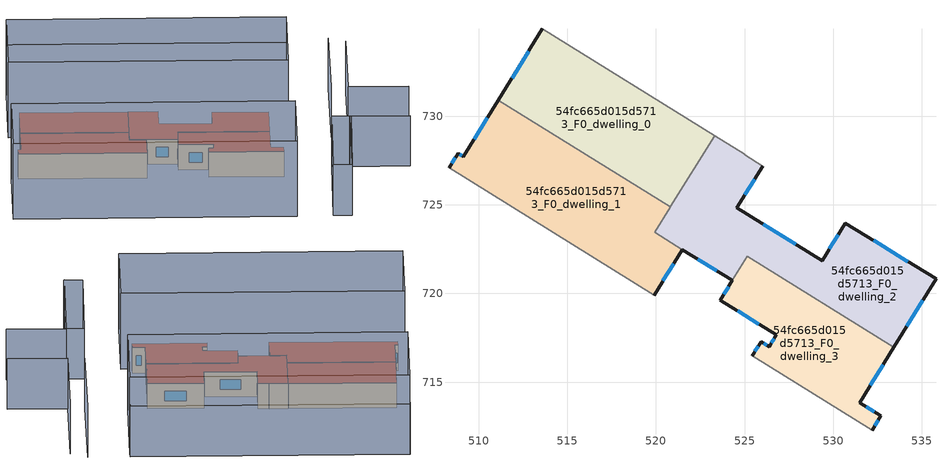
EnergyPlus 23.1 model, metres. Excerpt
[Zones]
54fc665d015d5713_F0_dwelling_0
 floor ground (EU_floor_Construction): 523.31,728.91 520.81,724.88 511.1,730.9 513.59,734.93 z0
 wall outside (EU_wall_Construction): 513.59,734.93 511.1,730.9 z0:3
 wall adiabatic (EU_wall_Construction): 523.31,728.91 513.59,734.93 z0:3
 wall to 54fc665d015d5713_F0_dwelling_1 (EU_wall_Construction): 511.1,730.9 520.81,724.88 z0:3
 wall to 54fc665d015d5713_F0_dwelling_2 (EU_wall_Construction): 520.81,724.88 523.31,728.91 z0:3
 window (EU_Window_Construction): 512.81,733.67 511.88,732.16 z0.93:2.07
 roof outside (EU_roof_Construction): 520.81,724.88 523.31,728.91 513.59,734.93 511.1,730.9 z3
54fc665d015d5713_F0_dwelling_1
 floor ground (EU_floor_Construction): 520.81,724.88 519.92,723.44 521.49,722.48 519.9,719.91 508.32,727.08 508.83,727.91 509.14,727.72 511.1,730.9 z0
 wall outside (EU_wall_Construction): 511.1,730.9 509.14,727.72 508.83,727.91 508.32,727.08 / 519.9,719.91 521.49,722.48 z0:3
 wall adiabatic (EU_wall_Construction): 508.32,727.08 519.9,719.91 z0:3
 wall to 54fc665d015d5713_F0_dwelling_2 (EU_wall_Construction): 521.49,722.48 519.92,723.44 / 519.93,723.45 520.82,724.88 z0:3
 window (EU_Window_Construction): 508.67,727.65 508.48,727.34 / 509.04,727.78 508.93,727.85 / 510.49,729.91 509.75,728.71 / 520.39,720.71 520.99,721.68 z0.93:2.07
 roof outside (EU_roof_Construction): 519.9,719.91 521.49,722.48 519.92,723.44 520.81,724.88 511.1,730.9 509.14,727.72 508.83,727.91 508.32,727.08 z3
54fc665d015d5713_F0_dwelling_2
 floor ground (EU_floor_Construction): 530.69,723.97 535.8,720.82 533.42,716.96 525.14,722.09 524.31,720.74 519.92,723.44 523.31,728.91 525.01,727.85 525,727.83 526.02,727.19 524.56,724.83 529.38,721.86 z0
 wall outside (EU_wall_Construction): 533.42,716.96 535.8,720.82 530.69,723.97 529.38,721.86 524.56,724.83 526.02,727.19 / 521.49,722.47 524.31,720.74 z0:3
 wall adiabatic (EU_wall_Construction): 526.02,727.19 525,727.83 525.01,727.85 523.31,728.91 z0:3
 wall to 54fc665d015d5713_F0_dwelling_3 (EU_wall_Construction): 525.15,722.09 533.42,716.96 / 524.31,720.74 525.14,722.09 z0:3
 window (EU_Window_Construction): 525.02,725.57 525.57,726.46 / 527.88,722.79 526.07,723.91 / 530.28,723.31 529.79,722.52 / 534.21,721.8 532.28,722.99 / 534.16,718.16 535.06,719.62 / 522.37,721.93 523.43,721.28 z0.93:2.07
 roof outside (EU_roof_Construction): 533.42,716.96 535.8,720.82 530.69,723.97 529.38,721.86 524.56,724.83 526.02,727.19 525,727.83 525.01,727.85 523.31,728.91 519.93,723.45 524.31,720.74 525.14,722.09 z3
54fc665d015d5713_F0_dwelling_3
 floor ground (EU_floor_Construction): 533.42,716.96 531.5,713.85 532.69,713.11 532.19,712.29 525.43,716.48 525.93,717.29 526.38,717 526.79,717.67 523.62,719.62 525.15,722.09 z0
 wall outside (EU_wall_Construction): 532.19,712.29 532.69,713.11 531.5,713.85 533.42,716.96 / 524.31,720.74 523.62,719.62 526.79,717.67 526.38,717 525.93,717.29 525.43,716.48 z0:3
 wall adiabatic (EU_wall_Construction): 525.43,716.48 532.19,712.29 z0:3
 window (EU_Window_Construction): 526.24,717.09 526.07,717.2 / 526.66,717.46 526.51,717.21 / 524.61,719.01 525.8,718.28 / 532.09,714.82 532.82,715.99 / 532.32,713.34 531.87,713.62 / 532.35,712.55 532.54,712.85 / 525.77,717.03 525.59,716.73 / 524.09,720.39 523.83,719.97 z0.93:2.07
 roof outside (EU_roof_Construction): 532.69,713.11 531.5,713.85 533.42,716.96 525.15,722.09 523.62,719.62 526.79,717.67 526.38,717 525.93,717.29 525.43,716.48 532.19,712.29 z3
shading: 533.38,701.04 539.23,710.48 / 539.23,710.48 544.65,707.12 / 541.29,717.14 547.04,726.65 / 548.19,712.83 542.75,716.2 / 542.75,716.2 548.19,724.96 / 531.74,702.14 537.64,711.48 / 537.64,711.48 539.37,710.39 / 539.37,710.39 533.47,701.04 / 533.47,701.04 531.74,702.14 / 542.82,728.29 517.72,743.85 / 517.72,743.85 518.17,744.57 / 518.17,744.57 543.26,729.01 / 543.26,729.01 542.82,728.29 z0:6; 507.74,727.44 533.2,711.66 / 533.2,711.66 528.42,703.95 / 528.42,703.95 502.95,719.73 / 502.95,719.73 507.74,727.44 / 537.69,720 512.58,735.56 / 512.58,735.56 517.72,743.85 / 517.72,743.85 542.82,728.29 / 542.82,728.29 537.69,720 z0:9
[Building]
EU S2 Campaign: North Axis=0; Terrain=City; Solar Distribution=FullExterior
[Site:Location]
Montreal-Trudeau.Intl.AP: Latitude=45.4667; Longitude=-73.75; Time Zone=-5; Elevation=36
[SizingPeriod:WeatherFileDays]
AnnualSizingPeriod: Begin Month=1; Begin Day of Month=1; End Month=12; End Day of Month=31; Day of Week for Start Day=Monday; Use Weather File Daylight Saving Period=No; Use Weather File Rain and Snow Indicators=No
[MATERIAL]
EU_InternalMass_Material: Roughness=MediumRough; Thickness=0.1; Conductivity=1; Density=1800; Specific Heat=900; Thermal Absorptance=0.9; Solar Absorptance=0.7; Visible Absorptance=0.7
[MATERIAL:NOMASS] Roughness=MediumRough; Thermal Absorptance=0.9; Solar Absorptance=0.7; Visible Absorptance=0.7
Name | Thermal Resistance
EU_wall_NoMass; EU_floor_NoMass | 1.36485
EU_roof_NoMass | 2.55992
[WINDOWMATERIAL:SIMPLEGLAZINGSYSTEM]
EU_Window_SimpleGlazing: UFactor=3.92339; Solar Heat Gain Coefficient=0.8; Visible Transmittance=0.8
[CONSTRUCTION]
EU_wall_Construction: EU_wall_NoMass
EU_roof_Construction: EU_roof_NoMass
EU_floor_Construction: EU_floor_NoMass
EU_Window_Construction: EU_Window_SimpleGlazing
EU_InternalMass_Construction: EU_InternalMass_Material
[ZONE] Type=1; Multiplier=1; Ceiling Height=autocalculate; Floor Area=autocalculate; Part of Total Floor Area=Yes
Name | Volume
54fc665d015d5713_F0_dwelling_0 | 162.474
54fc665d015d5713_F0_dwelling_1 | 179.142
54fc665d015d5713_F0_dwelling_2 | 187.109
54fc665d015d5713_F0_dwelling_3 | 121.174
[INTERNALMASS] Construction=EU_InternalMass_Construction
Name | Zone or ZoneList | Surface Area
54fc665d015d5713_F0_dwelling_0_EU_InternalMass | 54fc665d015d5713_F0_dwelling_0 | 54.158
54fc665d015d5713_F0_dwelling_1_EU_InternalMass | 54fc665d015d5713_F0_dwelling_1 | 59.7135
54fc665d015d5713_F0_dwelling_2_EU_InternalMass | 54fc665d015d5713_F0_dwelling_2 | 62.369
54fc665d015d5713_F0_dwelling_3_EU_InternalMass | 54fc665d015d5713_F0_dwelling_3 | 40.3995
[OTHEREQUIPMENT] Fuel Type=Electricity; Design Level Calculation Method=Watts/Area; Power per Zone Floor Area=1; Fraction Latent=0; Fraction Radiant=0; Fraction Lost=0; Carbon Dioxide Generation Rate=0; EndUse Subcategory=EU_Step8_InternalGains
Name | Zone or ZoneList or Space or SpaceList | Schedule
EU_Step8_InternalGain_54fc665d015d5713_F0_dwelling_0_f000 | 54fc665d015d5713_F0_dwelling_0 | EU_Step8_GainSchedule_54fc665d015d5713_F0_dwelling_0_f000
EU_Step8_InternalGain_54fc665d015d5713_F0_dwelling_1_f000 | 54fc665d015d5713_F0_dwelling_1 | EU_Step8_GainSchedule_54fc665d015d5713_F0_dwelling_1_f000
EU_Step8_InternalGain_54fc665d015d5713_F0_dwelling_2_f000 | 54fc665d015d5713_F0_dwelling_2 | EU_Step8_GainSchedule_54fc665d015d5713_F0_dwelling_2_f000
EU_Step8_InternalGain_54fc665d015d5713_F0_dwelling_3_f000 | 54fc665d015d5713_F0_dwelling_3 | EU_Step8_GainSchedule_54fc665d015d5713_F0_dwelling_3_f000
[ZONEVENTILATION:DESIGNFLOWRATE] Schedule=EU_AlwaysOn; Design Flow Rate Calculation Method=AirChanges/Hour; Air Changes per Hour=0.860309; Ventilation Type=Natural; Fan Pressure Rise=0; Fan Total Efficiency=1; Constant Term Coefficient=1; Temperature Term Coefficient=0; Velocity Term Coefficient=0; Velocity Squared Term Coefficient=0; Minimum Indoor Temperature=-100; Maximum Indoor Temperature=100; Delta Temperature=-100; Minimum Outdoor Temperature=-100; Maximum Outdoor Temperature=100; Maximum Wind Speed=40
Name | Zone or ZoneList or Space or SpaceList
EU_ConstantAir_54fc665d015d5713_F0_dwelling_0 | 54fc665d015d5713_F0_dwelling_0
EU_ConstantAir_54fc665d015d5713_F0_dwelling_1 | 54fc665d015d5713_F0_dwelling_1
EU_ConstantAir_54fc665d015d5713_F0_dwelling_2 | 54fc665d015d5713_F0_dwelling_2
EU_ConstantAir_54fc665d015d5713_F0_dwelling_3 | 54fc665d015d5713_F0_dwelling_3
[HVACTEMPLATE:THERMOSTAT] Constant Heating Setpoint=20; Constant Cooling Setpoint=50
EU_HeatOnly_54fc665d015d5713_F0_dwelling_0; EU_HeatOnly_54fc665d015d5713_F0_dwelling_1; EU_HeatOnly_54fc665d015d5713_F0_dwelling_2; EU_HeatOnly_54fc665d015d5713_F0_dwelling_3
[HVACTEMPLATE:ZONE:IDEALLOADSAIRSYSTEM] System Availability Schedule=EU_AlwaysOn; Maximum Heating Supply Air Temperature=50; Minimum Cooling Supply Air Temperature=13; Maximum Heating Supply Air Humidity Ratio=0.0156; Minimum Cooling Supply Air Humidity Ratio=0.0077; Heating Limit=NoLimit; Cooling Limit=NoLimit; Heating Availability Schedule=EU_AlwaysOn; Cooling Availability Schedule=EU_CoolingOff; Dehumidification Control Type=ConstantSensibleHeatRatio; Cooling Sensible Heat Ratio=0.7; Dehumidification Setpoint=60; Humidification Control Type=None; Humidification Setpoint=30; Outdoor Air Method=None; Outdoor Air Flow Rate per Person=0.00944; Outdoor Air Flow Rate per Zone Floor Area=0; Outdoor Air Flow Rate per Zone=0; Demand Controlled Ventilation Type=None; Outdoor Air Economizer Type=NoEconomizer; Heat Recovery Type=None; Sensible Heat Recovery Effectiveness=0.7; Latent Heat Recovery Effectiveness=0.65
Name | Template Thermostat
54fc665d015d5713_F0_dwelling_0 | EU_HeatOnly_54fc665d015d5713_F0_dwelling_0
54fc665d015d5713_F0_dwelling_1 | EU_HeatOnly_54fc665d015d5713_F0_dwelling_1
54fc665d015d5713_F0_dwelling_2 | EU_HeatOnly_54fc665d015d5713_F0_dwelling_2
54fc665d015d5713_F0_dwelling_3 | EU_HeatOnly_54fc665d015d5713_F0_dwelling_3
[SIZING:ZONE] Zone Cooling Design Supply Air Temperature Input Method=SupplyAirTemperature; Zone Cooling Design Supply Air Temperature=13; Zone Heating Design Supply Air Temperature Input Method=SupplyAirTemperature; Zone Heating Design Supply Air Temperature=50; Zone Cooling Design Supply Air Humidity Ratio=0.008; Zone Heating Design Supply Air Humidity Ratio=0.008; Cooling Design Air Flow Method=DesignDay; Cooling Design Air Flow Rate=0; Cooling Minimum Air Flow per Zone Floor Area=0.000762; Cooling Minimum Air Flow=0; Cooling Minimum Air Flow Fraction=0.2; Heating Design Air Flow Method=DesignDay; Heating Design Air Flow Rate=0; Heating Maximum Air Flow per Zone Floor Area=0.002032; Heating Maximum Air Flow=0.141576; Heating Maximum Air Flow Fraction=0.3; Account for Dedicated Outdoor Air System=No; Dedicated Outdoor Air System Control Strategy=NeutralSupplyAir; Dedicated Outdoor Air Low Setpoint Temperature for Design=autosize; Dedicated Outdoor Air High Setpoint Temperature for Design=autosize; Zone Load Sizing Method=Sensible Load Only No Latent Load; Zone Latent Cooling Design Supply Air Humidity Ratio Input Method=HumidityRatioDifference; Zone Cooling Design Supply Air Humidity Ratio Difference=0.005; Zone Latent Heating Design Supply Air Humidity Ratio Input Method=HumidityRatioDifference; Zone Humidification Design Supply Air Humidity Ratio Difference=0.005
54fc665d015d5713_F0_dwelling_0; 54fc665d015d5713_F0_dwelling_1; 54fc665d015d5713_F0_dwelling_2; 54fc665d015d5713_F0_dwelling_3
[SCHEDULE:CONSTANT]
Name | Hourly Value
EU_AlwaysOn | 1
EU_CoolingOff | 0
[SCHEDULE:FILE] Column Number=1; Rows to Skip at Top=0; Number of Hours of Data=8760; Column Separator=Comma; Interpolate to Timestep=No; Minutes per Item=60; Adjust Schedule for Daylight Savings=Yes
Name | File
EU_Step8_GainSchedule_54fc665d015d5713_F0_dwelling_0_f000 | ../../schedules/54fc665d015d5713/54fc665d015d5713_F0_dwelling_0_f000_gain.csv
EU_Step8_GainSchedule_54fc665d015d5713_F0_dwelling_1_f000 | ../../schedules/54fc665d015d5713/54fc665d015d5713_F0_dwelling_1_f000_gain.csv
EU_Step8_GainSchedule_54fc665d015d5713_F0_dwelling_2_f000 | ../../schedules/54fc665d015d5713/54fc665d015d5713_F0_dwelling_2_f000_gain.csv
EU_Step8_GainSchedule_54fc665d015d5713_F0_dwelling_3_f000 | ../../schedules/54fc665d015d5713/54fc665d015d5713_F0_dwelling_3_f000_gain.csv
